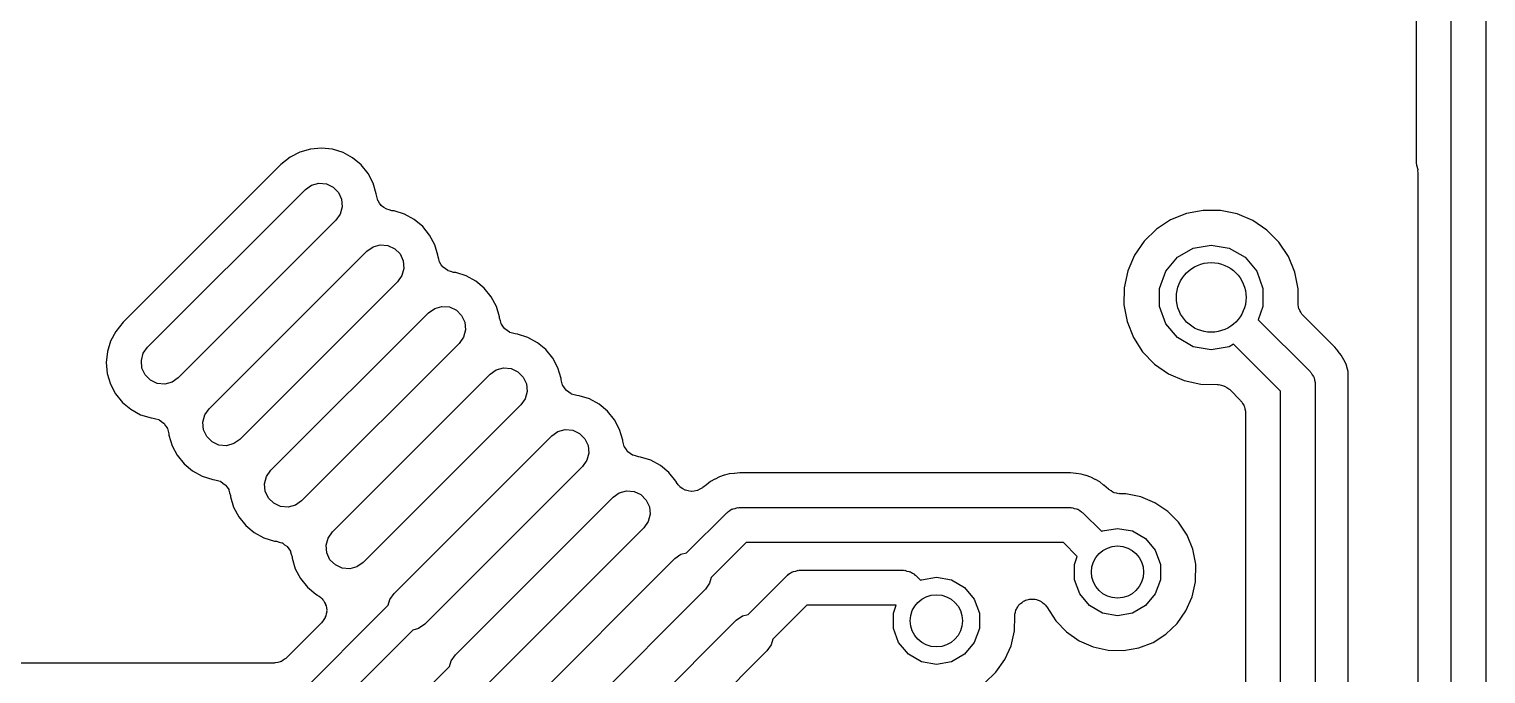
# Model space of a CAD drawing. Extents: x 69.6 to 139.6, y -158 to -61.
# Drawn here: x 98.36 to 106.72, y -106.81 to -103.1 of the extents above; entities that cross this region are included whole.
import ezdxf

# ---------------------------------------------------------------- set-up
doc = ezdxf.new("R2010")
doc.units = 0
doc.header["$MEASUREMENT"] = 0
doc.layers.add('BLACK', color=7, linetype='CONTINUOUS')

msp = doc.modelspace()

# ---------------------------------------------------------------- linework, layer by layer
at = {"layer": 'Black'}
for p, q in [((106.325, -102.125), (106.325, -103.868)), ((106.525, -109.784), (106.525, -102.125)), ((106.725, -102.166), (106.725, -109.825)), ((99.9765, -103.79), (99.9157, -103.808)), ((100.039, -103.784), (99.9765, -103.79)), ((100.102, -103.791), (100.039, -103.784)), ((100.163, -103.81), (100.102, -103.791)), ((99.8064, -103.879), (98.9012, -104.784)), ((99.8066, -103.879), (99.8064, -103.879)), ((99.8596, -103.837), (99.8066, -103.879)), ((99.9157, -103.808), (99.8596, -103.837)), ((100.218, -103.84), (100.163, -103.81)), ((100.267, -103.881), (100.218, -103.84)), ((100.307, -103.93), (100.267, -103.881)), ((106.325, -103.868), (106.327, -103.882)), ((106.327, -103.882), (106.334, -103.908)), ((100.336, -103.986), (100.307, -103.93)), ((106.334, -103.908), (106.333, -103.916)), ((106.333, -103.916), (106.335, -103.925)), ((106.335, -103.925), (106.335, -109.515)), ((99.0407, -104.928), (99.9465, -104.022)), ((99.9465, -104.022), (99.9819, -103.997)), ((99.9819, -103.997), (100.024, -103.986)), ((100.024, -103.986), (100.067, -103.99)), ((100.067, -103.99), (100.106, -104.008)), ((100.106, -104.008), (100.136, -104.039)), ((100.136, -104.039), (100.155, -104.078)), ((100.354, -104.047), (100.336, -103.986)), ((100.355, -104.054), (100.354, -104.047)), ((100.359, -104.069), (100.355, -104.054)), ((100.158, -104.121), (100.147, -104.163)), ((100.155, -104.078), (100.158, -104.121)), ((100.363, -104.085), (100.359, -104.069)), ((100.364, -104.086), (100.363, -104.085)), ((100.364, -104.087), (100.364, -104.086)), ((100.373, -104.1), (100.364, -104.087)), ((100.382, -104.114), (100.373, -104.1)), ((100.383, -104.114), (100.382, -104.114)), ((100.384, -104.116), (100.383, -104.114)), ((100.397, -104.125), (100.384, -104.116)), ((100.41, -104.134), (100.397, -104.125)), ((100.412, -104.134), (100.41, -104.134)), ((100.413, -104.135), (100.412, -104.134)), ((100.428, -104.139), (100.413, -104.135)), ((100.122, -104.198), (99.2168, -105.104)), ((100.147, -104.163), (100.122, -104.198)), ((100.444, -104.144), (100.428, -104.139)), ((100.456, -104.145), (100.444, -104.144)), ((100.516, -104.164), (100.456, -104.145)), ((100.572, -104.194), (100.516, -104.164)), ((100.621, -104.235), (100.572, -104.194)), ((104.915, -104.197), (104.833, -104.25)), ((105.006, -104.16), (104.915, -104.197)), ((105.102, -104.142), (105.006, -104.16)), ((105.201, -104.142), (105.102, -104.142)), ((105.297, -104.162), (105.201, -104.142)), ((105.387, -104.2), (105.297, -104.162)), ((105.468, -104.255), (105.387, -104.2)), ((100.66, -104.284), (100.621, -104.235)), ((100.69, -104.34), (100.66, -104.284)), ((104.833, -104.25), (104.763, -104.319)), ((105.537, -104.324), (105.468, -104.255)), ((99.3946, -105.282), (100.3, -104.376)), ((100.3, -104.376), (100.336, -104.351)), ((100.336, -104.351), (100.377, -104.34)), ((100.377, -104.34), (100.421, -104.344)), ((100.421, -104.344), (100.46, -104.362)), ((100.46, -104.362), (100.49, -104.392)), ((100.708, -104.4), (100.69, -104.34)), ((104.763, -104.319), (104.708, -104.4)), ((104.954, -104.411), (105.045, -104.359)), ((105.045, -104.359), (105.148, -104.341)), ((105.148, -104.341), (105.251, -104.359)), ((105.251, -104.359), (105.342, -104.411)), ((105.592, -104.406), (105.537, -104.324)), ((100.49, -104.392), (100.509, -104.432)), ((100.509, -104.432), (100.512, -104.475)), ((100.709, -104.408), (100.708, -104.4)), ((100.713, -104.423), (100.709, -104.408)), ((100.717, -104.438), (100.713, -104.423)), ((100.717, -104.44), (100.717, -104.438)), ((100.718, -104.441), (100.717, -104.44)), ((100.727, -104.454), (100.718, -104.441)), ((100.736, -104.467), (100.727, -104.454)), ((100.737, -104.468), (100.736, -104.467)), ((100.738, -104.469), (100.737, -104.468)), ((100.751, -104.478), (100.738, -104.469)), ((104.708, -104.4), (104.669, -104.49)), ((104.887, -104.491), (104.954, -104.411)), ((105.342, -104.411), (105.409, -104.491)), ((105.629, -104.497), (105.592, -104.406)), ((100.476, -104.552), (99.5706, -105.458)), ((100.501, -104.516), (100.476, -104.552)), ((100.512, -104.475), (100.501, -104.516)), ((100.764, -104.488), (100.751, -104.478)), ((100.765, -104.488), (100.764, -104.488)), ((100.766, -104.489), (100.765, -104.488)), ((100.782, -104.493), (100.766, -104.489)), ((100.797, -104.498), (100.782, -104.493)), ((100.81, -104.499), (100.797, -104.498)), ((100.87, -104.518), (100.81, -104.499)), ((100.926, -104.548), (100.87, -104.518)), ((100.974, -104.589), (100.926, -104.548)), ((104.669, -104.49), (104.649, -104.586)), ((104.851, -104.59), (104.887, -104.491)), ((105.409, -104.491), (105.445, -104.59)), ((105.648, -104.592), (105.629, -104.497)), ((101.014, -104.638), (100.974, -104.589)), ((101.044, -104.694), (101.014, -104.638)), ((104.649, -104.586), (104.647, -104.684)), ((104.851, -104.694), (104.851, -104.59)), ((105.445, -104.59), (105.445, -104.694)), ((105.647, -104.674), (105.648, -104.592)), ((100.654, -104.73), (100.69, -104.705)), ((100.69, -104.705), (100.731, -104.694)), ((100.731, -104.694), (100.774, -104.697)), ((100.774, -104.697), (100.814, -104.716)), ((100.814, -104.716), (100.844, -104.746)), ((101.062, -104.754), (101.044, -104.694)), ((104.647, -104.684), (104.665, -104.78)), ((104.887, -104.793), (104.851, -104.694)), ((105.445, -104.694), (105.417, -104.77)), ((105.648, -104.679), (105.647, -104.674)), ((105.647, -104.684), (105.648, -104.679)), ((105.65, -104.696), (105.647, -104.684)), ((105.652, -104.708), (105.65, -104.696)), ((105.655, -104.712), (105.652, -104.708)), ((105.656, -104.717), (105.655, -104.712)), ((105.663, -104.727), (105.656, -104.717)), ((98.9012, -104.784), (98.8579, -104.837)), ((99.7484, -105.635), (100.654, -104.73)), ((100.844, -104.746), (100.862, -104.785)), ((100.862, -104.785), (100.866, -104.828)), ((101.062, -104.761), (101.062, -104.754)), ((101.067, -104.777), (101.062, -104.761)), ((101.07, -104.792), (101.067, -104.777)), ((101.071, -104.793), (101.07, -104.792)), ((101.072, -104.795), (101.071, -104.793)), ((101.081, -104.808), (101.072, -104.795)), ((104.665, -104.78), (104.701, -104.872)), ((104.954, -104.873), (104.887, -104.793)), ((105.417, -104.77), (105.716, -105.068)), ((105.669, -104.738), (105.663, -104.727)), ((105.673, -104.742), (105.669, -104.738)), ((105.676, -104.746), (105.673, -104.742)), ((105.857, -104.927), (105.676, -104.746)), ((98.8579, -104.837), (98.8281, -104.893)), ((100.855, -104.87), (100.83, -104.906)), ((100.866, -104.828), (100.855, -104.87)), ((101.09, -104.821), (101.081, -104.808)), ((101.091, -104.822), (101.09, -104.821)), ((101.092, -104.823), (101.091, -104.822)), ((101.105, -104.832), (101.092, -104.823)), ((101.118, -104.842), (101.105, -104.832)), ((101.119, -104.842), (101.118, -104.842)), ((101.12, -104.843), (101.119, -104.842)), ((101.136, -104.847), (101.12, -104.843)), ((101.151, -104.851), (101.136, -104.847)), ((101.164, -104.853), (101.151, -104.851)), ((101.224, -104.872), (101.164, -104.853)), ((101.28, -104.902), (101.224, -104.872)), ((104.701, -104.872), (104.754, -104.954)), ((105.045, -104.925), (104.954, -104.873)), ((98.8096, -104.953), (98.8032, -105.016)), ((98.8281, -104.893), (98.8096, -104.953)), ((99.0048, -105.005), (99.0159, -104.963)), ((99.0159, -104.963), (99.0407, -104.928)), ((100.83, -104.906), (99.9244, -105.811)), ((101.328, -104.942), (101.28, -104.902)), ((101.368, -104.992), (101.328, -104.942)), ((104.754, -104.954), (104.822, -105.025)), ((105.148, -104.943), (105.045, -104.925)), ((105.251, -104.925), (105.148, -104.943)), ((105.275, -104.911), (105.251, -104.925)), ((105.545, -105.18), (105.275, -104.911)), ((105.877, -104.951), (105.857, -104.927)), ((105.857, -104.927), (105.857, -104.927)), ((105.877, -104.952), (105.877, -104.951)), ((105.895, -104.974), (105.877, -104.952)), ((105.877, -104.952), (105.877, -104.952)), ((105.909, -105), (105.895, -104.974)), ((98.8032, -105.016), (98.8091, -105.079)), ((99.0085, -105.048), (99.0048, -105.005)), ((99.0268, -105.087), (99.0085, -105.048)), ((101.043, -105.059), (101.085, -105.047)), ((101.085, -105.047), (101.128, -105.051)), ((101.128, -105.051), (101.167, -105.07)), ((101.397, -105.047), (101.368, -104.992)), ((101.416, -105.108), (101.397, -105.047)), ((104.822, -105.025), (104.903, -105.081)), ((105.909, -105.001), (105.909, -105)), ((105.909, -105), (105.909, -105)), ((105.923, -105.026), (105.909, -105.001)), ((105.931, -105.054), (105.923, -105.026)), ((105.931, -105.055), (105.931, -105.054)), ((105.931, -105.054), (105.931, -105.054)), ((105.935, -105.068), (105.931, -105.055)), ((98.8091, -105.079), (98.8272, -105.14)), ((98.8272, -105.14), (98.8567, -105.196)), ((99.0574, -105.118), (99.0268, -105.087)), ((99.0965, -105.136), (99.0574, -105.118)), ((99.1396, -105.14), (99.0965, -105.136)), ((99.1813, -105.129), (99.1396, -105.14)), ((99.2168, -105.104), (99.1813, -105.129)), ((100.102, -105.989), (101.008, -105.083)), ((101.008, -105.083), (101.043, -105.059)), ((101.167, -105.07), (101.198, -105.1)), ((101.198, -105.1), (101.216, -105.139)), ((101.216, -105.139), (101.22, -105.182)), ((101.416, -105.115), (101.416, -105.108)), ((101.42, -105.131), (101.416, -105.115)), ((101.424, -105.146), (101.42, -105.131)), ((104.903, -105.081), (104.993, -105.12)), ((104.993, -105.12), (105.089, -105.141)), ((105.089, -105.141), (105.185, -105.143)), ((105.716, -105.068), (105.718, -105.072)), ((105.718, -105.072), (105.722, -105.075)), ((105.722, -105.075), (105.728, -105.086)), ((105.728, -105.086), (105.736, -105.097)), ((105.736, -105.097), (105.737, -105.101)), ((105.737, -105.101), (105.739, -105.105)), ((105.739, -105.105), (105.741, -105.118)), ((105.741, -105.118), (105.745, -105.13)), ((105.745, -105.13), (105.744, -105.135)), ((105.744, -105.135), (105.745, -105.139)), ((105.745, -105.139), (105.745, -108.226)), ((105.935, -109.179), (105.935, -105.068)), ((98.8567, -105.196), (98.8965, -105.245)), ((101.209, -105.224), (101.184, -105.259)), ((101.22, -105.182), (101.209, -105.224)), ((101.425, -105.147), (101.424, -105.146)), ((101.425, -105.149), (101.425, -105.147)), ((101.435, -105.162), (101.425, -105.149)), ((101.444, -105.175), (101.435, -105.162)), ((101.445, -105.176), (101.444, -105.175)), ((101.446, -105.177), (101.445, -105.176)), ((101.459, -105.186), (101.446, -105.177)), ((101.472, -105.196), (101.459, -105.186)), ((101.473, -105.196), (101.472, -105.196)), ((101.474, -105.197), (101.473, -105.196)), ((101.49, -105.201), (101.474, -105.197)), ((101.505, -105.205), (101.49, -105.201)), ((101.518, -105.207), (101.505, -105.205)), ((101.578, -105.225), (101.518, -105.207)), ((101.633, -105.256), (101.578, -105.225)), ((105.185, -105.143), (105.189, -105.144)), ((105.189, -105.144), (105.192, -105.143)), ((105.192, -105.143), (105.206, -105.147)), ((105.206, -105.147), (105.219, -105.15)), ((105.219, -105.15), (105.222, -105.151)), ((105.222, -105.151), (105.225, -105.152)), ((105.225, -105.152), (105.237, -105.16)), ((105.237, -105.16), (105.249, -105.168)), ((105.249, -105.168), (105.251, -105.17)), ((105.251, -105.17), (105.254, -105.172)), ((105.254, -105.172), (105.316, -105.234)), ((105.545, -108.083), (105.545, -105.18)), ((98.8965, -105.245), (98.9451, -105.285)), ((98.9451, -105.285), (99.0006, -105.316)), ((99.3698, -105.317), (99.3946, -105.282)), ((101.184, -105.259), (100.278, -106.165)), ((101.682, -105.296), (101.633, -105.256)), ((101.722, -105.345), (101.682, -105.296)), ((105.316, -105.234), (105.318, -105.238)), ((105.318, -105.238), (105.322, -105.24)), ((105.322, -105.24), (105.328, -105.252)), ((105.328, -105.252), (105.336, -105.262)), ((105.336, -105.262), (105.337, -105.267)), ((105.337, -105.267), (105.339, -105.27)), ((105.339, -105.27), (105.341, -105.283)), ((105.341, -105.283), (105.345, -105.296)), ((105.345, -105.296), (105.344, -105.3)), ((105.344, -105.3), (105.345, -105.305)), ((105.345, -105.305), (105.345, -107.853)), ((99.0006, -105.316), (99.0609, -105.334)), ((99.0609, -105.334), (99.0735, -105.336)), ((99.0735, -105.336), (99.0889, -105.34)), ((99.0889, -105.34), (99.1044, -105.344)), ((99.1044, -105.344), (99.1055, -105.345)), ((99.1055, -105.345), (99.1069, -105.345)), ((99.1069, -105.345), (99.1198, -105.355)), ((99.1198, -105.355), (99.1329, -105.364)), ((99.1329, -105.364), (99.1338, -105.365)), ((99.1338, -105.365), (99.1349, -105.366)), ((99.1349, -105.366), (99.1438, -105.379)), ((99.1438, -105.379), (99.1531, -105.392)), ((99.1531, -105.392), (99.1534, -105.394)), ((99.3586, -105.359), (99.3698, -105.317)), ((99.3623, -105.402), (99.3586, -105.359)), ((101.751, -105.401), (101.722, -105.345)), ((99.1534, -105.394), (99.1542, -105.395)), ((99.1542, -105.395), (99.1581, -105.41)), ((99.1581, -105.41), (99.1623, -105.426)), ((99.1623, -105.426), (99.163, -105.433)), ((99.163, -105.433), (99.181, -105.494)), ((99.3806, -105.441), (99.3623, -105.402)), ((99.4112, -105.471), (99.3806, -105.441)), ((99.4504, -105.49), (99.4112, -105.471)), ((99.5706, -105.458), (99.5352, -105.482)), ((100.456, -106.343), (101.362, -105.437)), ((101.362, -105.437), (101.397, -105.412)), ((101.397, -105.412), (101.439, -105.401)), ((101.439, -105.401), (101.482, -105.405)), ((101.482, -105.405), (101.521, -105.423)), ((101.521, -105.423), (101.552, -105.454)), ((101.552, -105.454), (101.57, -105.493)), ((101.769, -105.462), (101.751, -105.401)), ((101.77, -105.467), (101.769, -105.462)), ((101.774, -105.483), (101.77, -105.467)), ((99.181, -105.494), (99.2105, -105.549)), ((99.2105, -105.549), (99.2503, -105.599)), ((99.4934, -105.494), (99.4504, -105.49)), ((99.5352, -105.482), (99.4934, -105.494)), ((101.574, -105.536), (101.563, -105.578)), ((101.57, -105.493), (101.574, -105.536)), ((101.778, -105.498), (101.774, -105.483)), ((101.779, -105.5), (101.778, -105.498)), ((101.779, -105.501), (101.779, -105.5)), ((101.788, -105.514), (101.779, -105.501)), ((101.797, -105.527), (101.788, -105.514)), ((101.798, -105.528), (101.797, -105.527)), ((101.799, -105.529), (101.798, -105.528)), ((101.812, -105.538), (101.799, -105.529)), ((101.825, -105.548), (101.812, -105.538)), ((101.827, -105.548), (101.825, -105.548)), ((101.828, -105.549), (101.827, -105.548)), ((101.843, -105.553), (101.828, -105.549)), ((101.859, -105.557), (101.843, -105.553)), ((101.87, -105.559), (101.859, -105.557)), ((101.93, -105.578), (101.87, -105.559)), ((99.2503, -105.599), (99.2989, -105.639)), ((99.2989, -105.639), (99.3544, -105.669)), ((99.7236, -105.671), (99.7484, -105.635)), ((101.538, -105.613), (100.632, -106.519)), ((101.563, -105.578), (101.538, -105.613)), ((101.985, -105.608), (101.93, -105.578)), ((102.034, -105.648), (101.985, -105.608)), ((99.3544, -105.669), (99.4147, -105.688)), ((99.4147, -105.688), (99.4274, -105.69)), ((99.4274, -105.69), (99.4427, -105.694)), ((99.4427, -105.694), (99.4582, -105.698)), ((99.4582, -105.698), (99.4593, -105.699)), ((99.4593, -105.699), (99.4607, -105.699)), ((99.4607, -105.699), (99.4736, -105.709)), ((99.4736, -105.709), (99.4868, -105.718)), ((99.4868, -105.718), (99.4876, -105.719)), ((99.4876, -105.719), (99.4887, -105.72)), ((99.4887, -105.72), (99.4976, -105.733)), ((99.7124, -105.713), (99.7236, -105.671)), ((99.7162, -105.756), (99.7124, -105.713)), ((102.074, -105.697), (102.034, -105.648)), ((102.077, -105.704), (102.074, -105.697)), ((102.078, -105.704), (102.077, -105.704)), ((102.078, -105.705), (102.078, -105.704)), ((102.088, -105.718), (102.078, -105.705)), ((102.098, -105.731), (102.088, -105.718)), ((102.249, -105.718), (102.228, -105.735)), ((102.25, -105.718), (102.249, -105.718)), ((102.249, -105.718), (102.249, -105.718)), ((102.272, -105.7), (102.25, -105.718)), ((102.298, -105.686), (102.272, -105.7)), ((102.299, -105.686), (102.298, -105.686)), ((102.298, -105.686), (102.298, -105.686)), ((102.324, -105.672), (102.299, -105.686)), ((102.352, -105.664), (102.324, -105.672)), ((102.353, -105.664), (102.352, -105.664)), ((102.352, -105.664), (102.352, -105.664)), ((102.38, -105.656), (102.353, -105.664)), ((102.409, -105.653), (102.38, -105.656)), ((102.41, -105.653), (102.409, -105.653)), ((102.409, -105.653), (102.409, -105.653)), ((102.442, -105.65), (102.41, -105.653)), ((104.34, -105.65), (102.442, -105.65)), ((104.371, -105.654), (104.34, -105.65)), ((104.372, -105.654), (104.371, -105.654)), ((104.401, -105.657), (104.372, -105.654)), ((104.372, -105.654), (104.372, -105.654)), ((104.428, -105.665), (104.401, -105.657)), ((104.429, -105.665), (104.428, -105.665)), ((104.429, -105.666), (104.429, -105.665)), ((104.457, -105.674), (104.429, -105.666)), ((104.482, -105.688), (104.457, -105.674)), ((104.483, -105.688), (104.482, -105.688)), ((104.482, -105.688), (104.482, -105.688)), ((104.508, -105.702), (104.483, -105.688)), ((104.53, -105.72), (104.508, -105.702)), ((104.53, -105.721), (104.53, -105.72)), ((104.531, -105.721), (104.53, -105.721)), ((104.559, -105.744), (104.531, -105.721)), ((99.4976, -105.733), (99.5069, -105.746)), ((99.5069, -105.746), (99.5073, -105.748)), ((99.5073, -105.748), (99.5081, -105.749)), ((99.5081, -105.749), (99.5119, -105.764)), ((99.5119, -105.764), (99.5161, -105.78)), ((99.5161, -105.78), (99.5168, -105.787)), ((99.5168, -105.787), (99.5348, -105.847)), ((99.7344, -105.795), (99.7162, -105.756)), ((99.765, -105.825), (99.7344, -105.795)), ((99.9244, -105.811), (99.889, -105.836)), ((100.808, -106.695), (101.714, -105.789)), ((101.714, -105.789), (101.749, -105.765)), ((101.749, -105.765), (101.791, -105.753)), ((101.791, -105.753), (101.834, -105.757)), ((101.834, -105.757), (101.873, -105.775)), ((101.873, -105.775), (101.904, -105.806)), ((101.904, -105.806), (101.922, -105.845)), ((102.099, -105.732), (102.098, -105.731)), ((102.114, -105.741), (102.099, -105.732)), ((102.099, -105.732), (102.099, -105.732)), ((102.128, -105.75), (102.114, -105.741)), ((102.129, -105.75), (102.128, -105.75)), ((102.145, -105.753), (102.129, -105.75)), ((102.129, -105.75), (102.129, -105.75)), ((102.162, -105.757), (102.145, -105.753)), ((102.163, -105.757), (102.162, -105.757)), ((102.162, -105.757), (102.162, -105.757)), ((102.18, -105.755), (102.163, -105.757)), ((102.196, -105.752), (102.18, -105.755)), ((102.197, -105.752), (102.196, -105.752)), ((102.198, -105.752), (102.197, -105.752)), ((102.212, -105.744), (102.198, -105.752)), ((102.227, -105.736), (102.212, -105.744)), ((102.228, -105.735), (102.227, -105.736)), ((102.227, -105.736), (102.227, -105.736)), ((104.56, -105.745), (104.559, -105.744)), ((104.561, -105.746), (104.56, -105.745)), ((104.573, -105.753), (104.561, -105.746)), ((104.583, -105.761), (104.573, -105.753)), ((104.587, -105.762), (104.583, -105.761)), ((104.591, -105.764), (104.587, -105.762)), ((104.604, -105.766), (104.591, -105.764)), ((104.617, -105.77), (104.604, -105.766)), ((104.621, -105.769), (104.617, -105.77)), ((104.625, -105.77), (104.621, -105.769)), ((104.657, -105.77), (104.625, -105.77)), ((104.744, -105.788), (104.657, -105.77)), ((104.825, -105.822), (104.744, -105.788)), ((99.5348, -105.847), (99.5643, -105.903)), ((99.8042, -105.844), (99.765, -105.825)), ((99.8472, -105.847), (99.8042, -105.844)), ((99.889, -105.836), (99.8472, -105.847)), ((101.926, -105.888), (101.915, -105.93)), ((101.922, -105.845), (101.926, -105.888)), ((102.136, -106.11), (102.366, -105.879)), ((102.366, -105.879), (102.37, -105.877)), ((102.37, -105.877), (102.372, -105.873)), ((102.372, -105.873), (102.384, -105.867)), ((102.384, -105.867), (102.394, -105.859)), ((102.394, -105.859), (102.399, -105.858)), ((102.399, -105.858), (102.403, -105.856)), ((102.403, -105.856), (102.415, -105.854)), ((102.415, -105.854), (102.428, -105.85)), ((102.428, -105.85), (102.432, -105.851)), ((102.432, -105.851), (102.437, -105.85)), ((102.437, -105.85), (104.34, -105.85)), ((104.34, -105.85), (104.344, -105.851)), ((104.344, -105.851), (104.349, -105.85)), ((104.349, -105.85), (104.361, -105.854)), ((104.361, -105.854), (104.374, -105.856)), ((104.374, -105.856), (104.378, -105.858)), ((104.378, -105.858), (104.382, -105.859)), ((104.382, -105.859), (104.393, -105.867)), ((104.393, -105.867), (104.404, -105.873)), ((104.404, -105.873), (104.407, -105.877)), ((104.407, -105.877), (104.411, -105.879)), ((104.411, -105.879), (104.519, -105.987)), ((104.898, -105.872), (104.825, -105.822)), ((104.96, -105.934), (104.898, -105.872)), ((99.5643, -105.903), (99.6041, -105.952)), ((99.6041, -105.952), (99.6527, -105.993)), ((101.89, -105.965), (100.984, -106.871)), ((101.915, -105.93), (101.89, -105.965)), ((104.524, -105.984), (104.61, -105.969)), ((104.61, -105.969), (104.696, -105.984)), ((105.009, -106.008), (104.96, -105.934)), ((99.6527, -105.993), (99.7082, -106.023)), ((99.7082, -106.023), (99.7686, -106.042)), ((99.7686, -106.042), (99.7812, -106.043)), ((99.7812, -106.043), (99.7965, -106.048)), ((99.7965, -106.048), (99.812, -106.052)), ((99.812, -106.052), (99.8132, -106.053)), ((99.8132, -106.053), (99.8145, -106.053)), ((99.8145, -106.053), (99.8274, -106.063)), ((100.066, -106.066), (100.077, -106.025)), ((100.077, -106.025), (100.102, -105.989)), ((102.478, -106.05), (102.277, -106.251)), ((104.299, -106.05), (102.478, -106.05)), ((104.379, -106.131), (104.299, -106.05)), ((104.519, -105.987), (104.524, -105.984)), ((104.696, -105.984), (104.771, -106.028)), ((104.771, -106.028), (104.827, -106.095)), ((105.043, -106.089), (105.009, -106.008)), ((99.8274, -106.063), (99.8406, -106.072)), ((99.8406, -106.072), (99.8414, -106.073)), ((99.8414, -106.073), (99.8426, -106.074)), ((99.8426, -106.074), (99.8515, -106.087)), ((99.8515, -106.087), (99.8607, -106.1)), ((99.8607, -106.1), (99.8611, -106.101)), ((99.8611, -106.101), (99.8619, -106.103)), ((99.8619, -106.103), (99.8657, -106.118)), ((99.8657, -106.118), (99.8699, -106.133)), ((99.8699, -106.133), (99.8706, -106.141)), ((99.8706, -106.141), (99.8887, -106.201)), ((100.07, -106.109), (100.066, -106.066)), ((100.088, -106.149), (100.07, -106.109)), ((101.162, -107.049), (102.068, -106.143)), ((102.068, -106.143), (102.103, -106.118)), ((102.103, -106.118), (102.136, -106.11)), ((104.363, -106.176), (104.379, -106.131)), ((104.827, -106.095), (104.857, -106.176)), ((105.06, -106.175), (105.043, -106.089)), ((99.8887, -106.201), (99.9182, -106.257)), ((100.119, -106.179), (100.088, -106.149)), ((100.158, -106.197), (100.119, -106.179)), ((100.201, -106.201), (100.158, -106.197)), ((100.243, -106.19), (100.201, -106.201)), ((100.278, -106.165), (100.243, -106.19)), ((102.72, -106.233), (102.731, -106.227)), ((102.731, -106.227), (102.742, -106.219)), ((102.742, -106.219), (102.746, -106.218)), ((102.746, -106.218), (102.75, -106.216)), ((102.75, -106.216), (102.763, -106.214)), ((102.763, -106.214), (102.776, -106.21)), ((102.776, -106.21), (102.78, -106.211)), ((102.78, -106.211), (102.784, -106.21)), ((102.784, -106.21), (103.38, -106.21)), ((103.38, -106.21), (103.384, -106.211)), ((103.384, -106.211), (103.389, -106.21)), ((103.389, -106.21), (103.401, -106.214)), ((103.401, -106.214), (103.414, -106.216)), ((103.414, -106.216), (103.418, -106.218)), ((103.418, -106.218), (103.422, -106.219)), ((103.422, -106.219), (103.433, -106.227)), ((103.433, -106.227), (103.444, -106.233)), ((104.363, -106.264), (104.363, -106.176)), ((104.857, -106.176), (104.857, -106.264)), ((105.058, -106.277), (105.06, -106.175)), ((99.9182, -106.257), (99.958, -106.306)), ((99.958, -106.306), (100.007, -106.347)), ((102.268, -106.284), (102.244, -106.319)), ((102.277, -106.251), (102.268, -106.284)), ((102.49, -106.463), (102.714, -106.239)), ((102.714, -106.239), (102.717, -106.237)), ((102.717, -106.237), (102.72, -106.233)), ((103.444, -106.233), (103.447, -106.237)), ((103.447, -106.237), (103.451, -106.239)), ((103.451, -106.239), (103.479, -106.267)), ((103.479, -106.267), (103.484, -106.264)), ((103.484, -106.264), (103.57, -106.249)), ((103.57, -106.249), (103.656, -106.264)), ((103.656, -106.264), (103.731, -106.308)), ((103.731, -106.308), (103.787, -106.375)), ((104.393, -106.345), (104.363, -106.264)), ((104.857, -106.264), (104.827, -106.345)), ((105.039, -106.363), (105.058, -106.277)), ((100.007, -106.347), (100.017, -106.352)), ((100.017, -106.352), (100.021, -106.356)), ((100.021, -106.356), (100.026, -106.358)), ((100.026, -106.358), (100.035, -106.367)), ((100.035, -106.367), (100.044, -106.374)), ((100.044, -106.374), (100.047, -106.379)), ((100.047, -106.379), (100.051, -106.383)), ((100.051, -106.383), (100.056, -106.394)), ((100.056, -106.394), (100.062, -106.404)), ((100.422, -106.411), (100.431, -106.378)), ((100.431, -106.378), (100.456, -106.343)), ((102.244, -106.319), (101.338, -107.225)), ((103.787, -106.375), (103.817, -106.456)), ((104.052, -106.401), (104.062, -106.395)), ((104.062, -106.395), (104.071, -106.387)), ((104.071, -106.387), (104.076, -106.385)), ((104.076, -106.385), (104.081, -106.382)), ((104.081, -106.382), (104.092, -106.38)), ((104.092, -106.38), (104.104, -106.376)), ((104.104, -106.376), (104.109, -106.376)), ((104.109, -106.376), (104.115, -106.375)), ((104.115, -106.375), (104.127, -106.376)), ((104.127, -106.376), (104.138, -106.376)), ((104.138, -106.376), (104.144, -106.378)), ((104.144, -106.378), (104.149, -106.379)), ((104.149, -106.379), (104.16, -106.384)), ((104.16, -106.384), (104.171, -106.389)), ((104.171, -106.389), (104.175, -106.392)), ((104.175, -106.392), (104.18, -106.395)), ((104.18, -106.395), (104.188, -106.403)), ((104.449, -106.412), (104.393, -106.345)), ((104.827, -106.345), (104.771, -106.412)), ((105.003, -106.443), (105.039, -106.363)), ((99.8911, -106.943), (100.422, -106.411)), ((100.061, -106.477), (100.06, -106.482)), ((100.064, -106.472), (100.061, -106.477)), ((100.062, -106.404), (100.063, -106.409)), ((100.063, -106.409), (100.066, -106.414)), ((100.066, -106.46), (100.064, -106.472)), ((100.066, -106.414), (100.067, -106.426)), ((100.069, -106.449), (100.066, -106.46)), ((100.067, -106.426), (100.069, -106.438)), ((100.069, -106.438), (100.068, -106.443)), ((100.068, -106.443), (100.069, -106.449)), ((102.421, -106.497), (102.457, -106.472)), ((102.457, -106.472), (102.49, -106.463)), ((102.826, -106.41), (102.631, -106.605)), ((103.339, -106.41), (102.826, -106.41)), ((103.323, -106.456), (103.339, -106.411)), ((103.323, -106.544), (103.323, -106.456)), ((103.339, -106.411), (103.339, -106.41)), ((103.817, -106.456), (103.817, -106.544)), ((104.018, -106.557), (104.02, -106.473)), ((104.02, -106.462), (104.024, -106.451)), ((104.021, -106.468), (104.02, -106.462)), ((104.02, -106.473), (104.021, -106.468)), ((104.024, -106.451), (104.026, -106.439)), ((104.026, -106.439), (104.029, -106.434)), ((104.029, -106.434), (104.031, -106.429)), ((104.031, -106.429), (104.038, -106.419)), ((104.038, -106.419), (104.044, -106.409)), ((104.044, -106.409), (104.048, -106.406)), ((104.048, -106.406), (104.052, -106.401)), ((104.188, -106.403), (104.197, -106.411)), ((104.197, -106.411), (104.2, -106.416)), ((104.2, -106.416), (104.204, -106.42)), ((104.204, -106.42), (104.256, -106.501)), ((104.524, -106.456), (104.449, -106.412)), ((104.61, -106.471), (104.524, -106.456)), ((104.696, -106.456), (104.61, -106.471)), ((104.771, -106.412), (104.696, -106.456)), ((104.952, -106.515), (105.003, -106.443)), ((100.04, -106.511), (99.8375, -106.713)), ((100.564, -106.553), (100.003, -107.113)), ((100.043, -106.506), (100.04, -106.511)), ((100.047, -106.503), (100.043, -106.506)), ((100.053, -106.492), (100.047, -106.503)), ((100.06, -106.482), (100.053, -106.492)), ((100.597, -106.544), (100.564, -106.553)), ((100.632, -106.519), (100.597, -106.544)), ((101.516, -107.403), (102.421, -106.497)), ((103.353, -106.625), (103.323, -106.544)), ((103.817, -106.544), (103.787, -106.625)), ((103.999, -106.643), (104.018, -106.557)), ((104.256, -106.501), (104.317, -106.564)), ((104.888, -106.576), (104.952, -106.515)), ((102.622, -106.638), (102.597, -106.673)), ((102.631, -106.605), (102.622, -106.638)), ((103.409, -106.692), (103.353, -106.625)), ((103.787, -106.625), (103.731, -106.692)), ((103.963, -106.723), (103.999, -106.643)), ((104.317, -106.564), (104.389, -106.615)), ((104.389, -106.615), (104.47, -106.65)), ((104.732, -106.656), (104.814, -106.624)), ((104.814, -106.624), (104.888, -106.576)), ((99.8198, -106.726), (99.8091, -106.733)), ((99.8311, -106.719), (99.8198, -106.726)), ((99.8339, -106.716), (99.8311, -106.719)), ((99.8375, -106.713), (99.8339, -106.716)), ((100.774, -106.763), (100.783, -106.73)), ((100.783, -106.73), (100.808, -106.695)), ((102.597, -106.673), (101.692, -107.579)), ((103.484, -106.736), (103.409, -106.692)), ((103.731, -106.692), (103.656, -106.736)), ((103.912, -106.795), (103.963, -106.723)), ((104.47, -106.65), (104.556, -106.669)), ((104.556, -106.669), (104.645, -106.671)), ((104.645, -106.671), (104.732, -106.656)), ((99.7668, -106.743), (95.5425, -106.743)), ((99.7712, -106.742), (99.7668, -106.743)), ((99.7755, -106.742), (99.7712, -106.742)), ((99.7882, -106.739), (99.7755, -106.742)), ((99.801, -106.736), (99.7882, -106.739)), ((99.8048, -106.734), (99.801, -106.736)), ((99.8091, -106.733), (99.8048, -106.734)), ((100.238, -107.3), (100.774, -106.763)), ((103.57, -106.751), (103.484, -106.736)), ((103.656, -106.736), (103.57, -106.751)), ((103.848, -106.856), (103.912, -106.795))]:
    msp.add_line(p, q, dxfattribs=at)
for centre, radius in [((105.148, -104.642), 0.2), ((104.61, -106.22), 0.15), ((103.57, -106.5), 0.15)]:
    msp.add_circle(centre, radius, dxfattribs=at)

doc.saveas('drawing.dxf')
